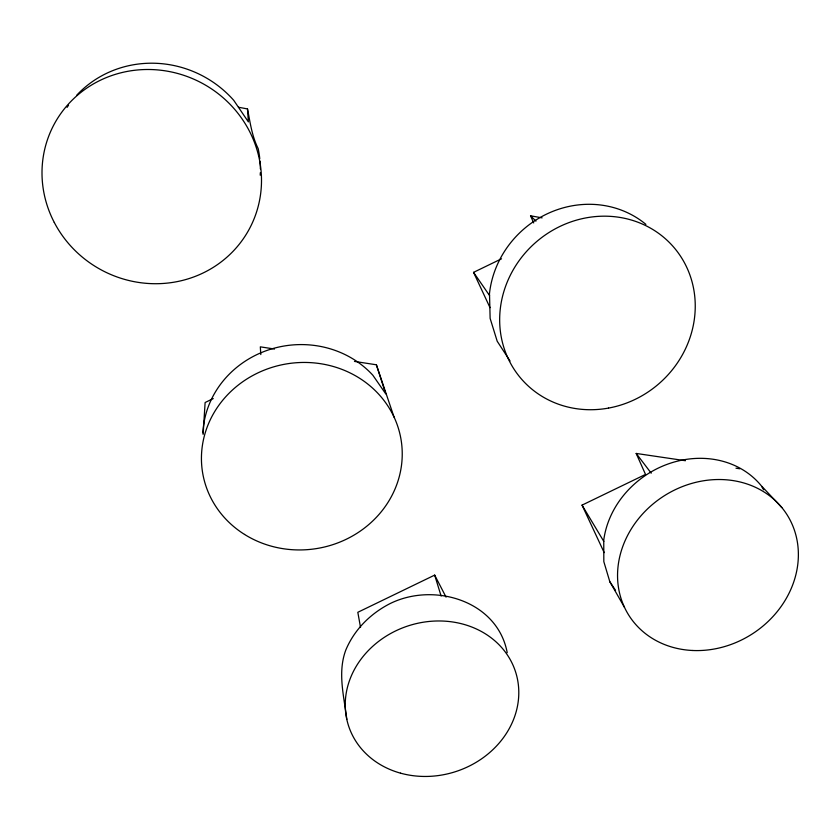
<?xml version="1.0" encoding="UTF-8"?>
<svg xmlns="http://www.w3.org/2000/svg" width="840" height="840" viewBox="0 0 840 840"><rect width="100%" height="100%" fill="white"/><g stroke="black" fill="none" stroke-linecap="round" stroke-linejoin="round"><path stroke-width="1.26" d="M203.112 434.406L205.118 402.518L213.255 398.58M490.014 307.661L473.55 272.36L501.512 258.804M446.072 597.146L434.669 575.106L357.819 612.297L360.538 627.47M604.191 552.636L582.047 505.134L645.519 474.421L636.184 453.443L685.44 460.719M735.987 468.195L739.883 468.772M274.512 349.041L260.327 346.846L260.788 354.575M354.459 361.41L376.383 364.791L394.065 417.165M533.705 222.936L530.534 215.796L542.115 217.865M238.476 107.247L247.496 108.927C250.121 122.136 251.864 135.975 258.185 148.638A105.998 101.661 29.3 0 1 259.781 158.708M530.534 215.796L535.972 221.12M781.83 507.56L761.124 485.572A90.184 79.412 -33 0 0 668.997 463.669A90.184 79.412 -33 0 0 603.75 540.047L603.824 561.645L609.829 581.731L624.488 607.351M636.184 453.443L651.221 473.183M473.55 272.36L489.552 295.533L490.13 318.392L497.196 341.229L510.038 360.969M609.829 581.731L615.542 590.341M761.764 486.623L763.665 489.794M582.047 505.134L603.813 541.422M507.213 652.68C497.448 600.359 433.178 581.679 389.445 603.918C370.104 613.946 354.218 629.874 345.776 650.107C337.386 672.672 344.054 696.444 346.815 719.408M376.383 364.791L385.749 393.866L372.855 375.239A96.537 90.227 -9.1 0 0 268.097 350.049A96.537 90.227 -9.1 0 0 202.892 432.894M434.669 575.106L441.126 596.064M489.552 295.533L489.437 293.979A96.642 90.405 -41.4 0 1 549.266 212.867A96.642 90.405 -41.4 0 1 645.908 224.364M247.496 108.927L248.378 121.895L233.73 100.317A105.998 101.661 29.3 0 0 76.766 95.162M67.074 107.363A105.998 101.661 29.3 0 1 68.534 105.242M260.033 161.259A105.998 101.661 29.3 0 1 260.368 168.903M260.327 172.683A105.998 101.661 29.3 0 1 260.222 175.192M400.481 773.147A87.759 76.639 -17.8 0 0 517.797 680.925A87.759 76.639 -17.8 0 0 377.78 642.044A87.759 76.639 -17.8 0 0 400.481 773.147M244.545 534.44A100.59 93.545 -9.6 0 0 401.887 461.79A100.59 93.545 -9.6 0 0 259.077 372.351A100.59 93.545 -9.6 0 0 244.545 534.44M54.275 222.442A110.743 106.092 27.7 0 0 244.178 237.521A110.743 106.092 27.7 0 0 156.786 69.846A110.743 106.092 27.7 0 0 54.275 222.442M608.538 408.082A100.706 93.734 -40.8 0 0 676.053 250.005A100.706 93.734 -40.8 0 0 507.769 280.76A100.706 93.734 -40.8 0 0 608.538 408.082M692.517 650.486A93.723 81.889 -32.8 0 0 792.834 525.966A93.723 81.889 -32.8 0 0 638.526 518.721A93.723 81.889 -32.8 0 0 692.517 650.486"/></g></svg>
